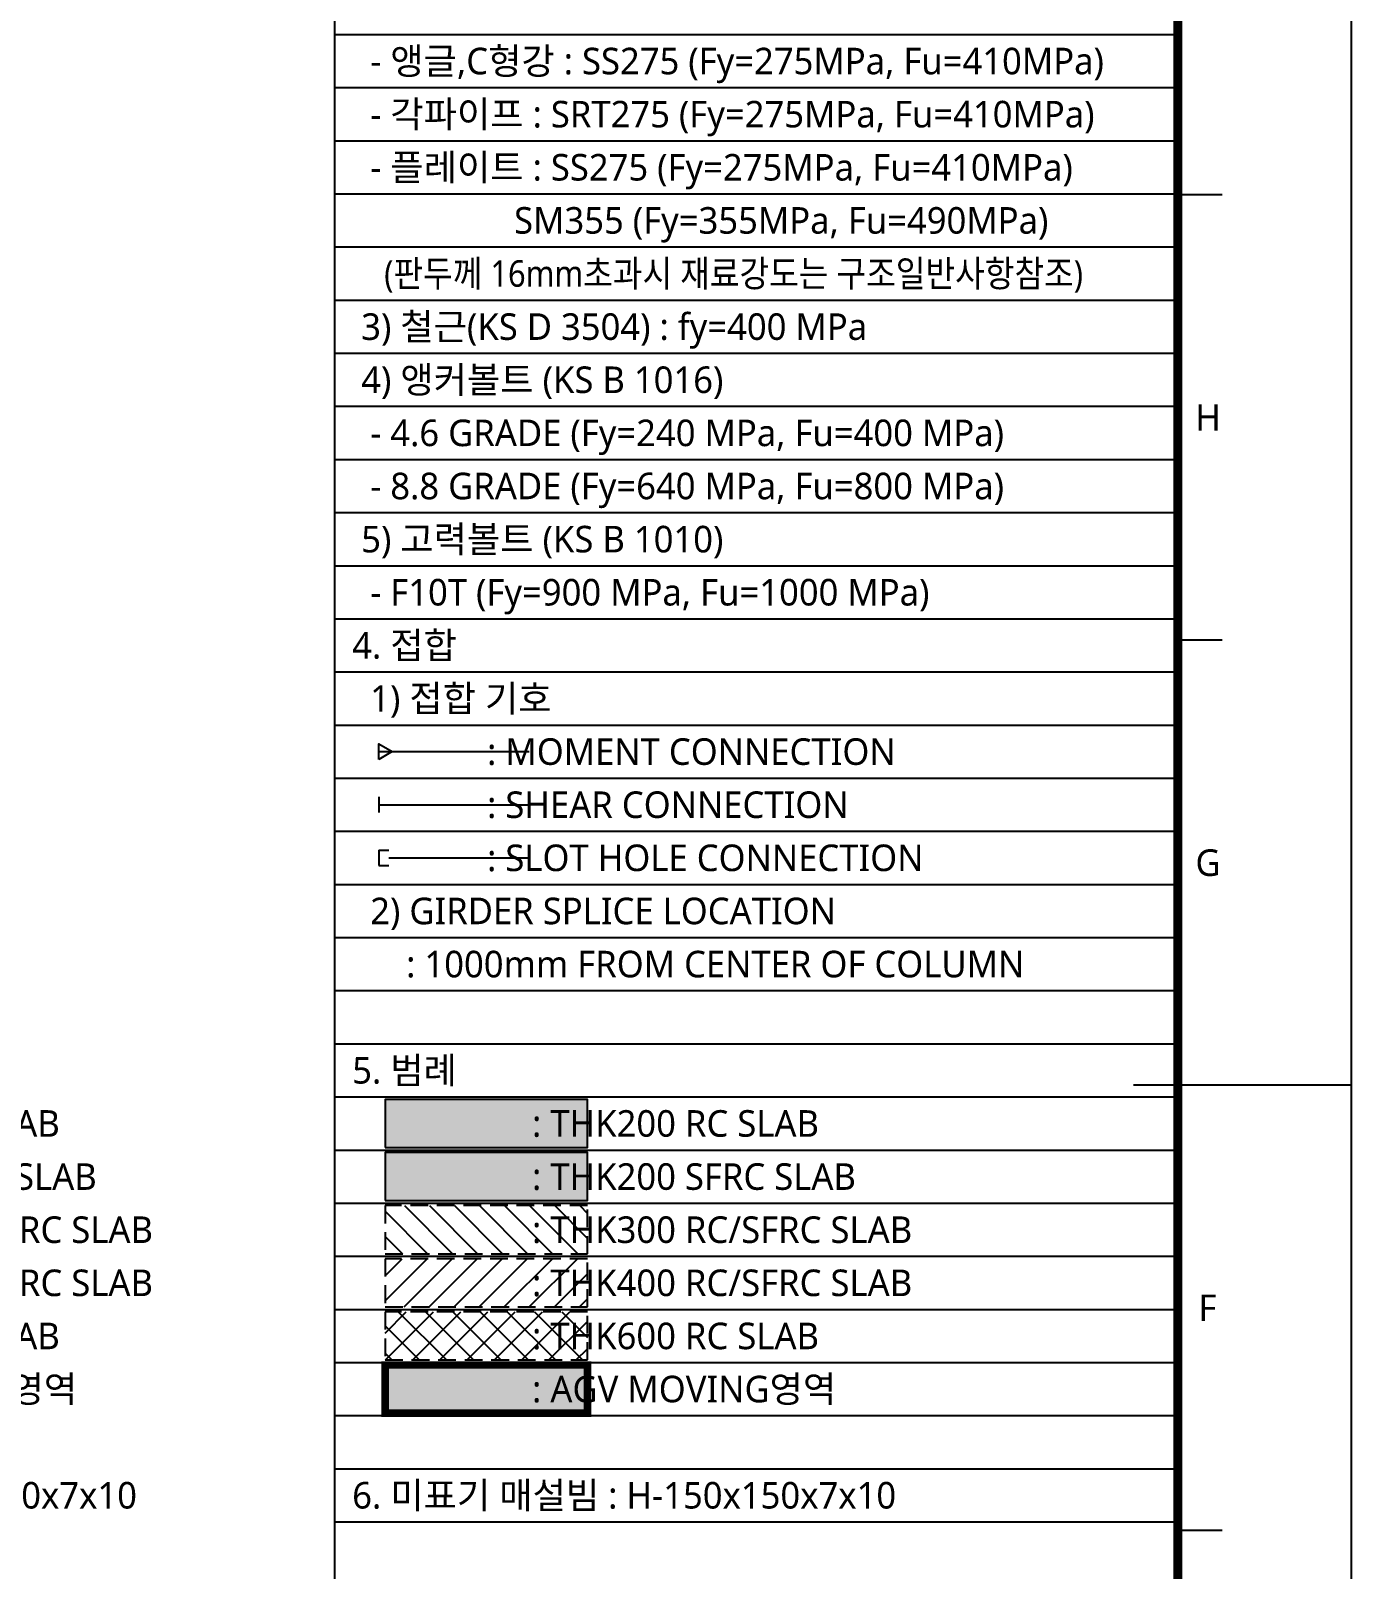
# Model space of a CAD drawing. Header units: millimetres. Extents: x -17369 to 294000, y -718917 to 220315.
# Drawn here: x 241787 to 294000, y -298977 to -238157 of the extents above; entities that cross this region are included whole.
import ezdxf
from ezdxf.enums import TextEntityAlignment as Align

# ---------------------------------------------------------------- set-up
doc = ezdxf.new("R2010")
doc.units = ezdxf.units.MM
doc.header["$LTSCALE"] = 350
for name, pattern in [('CEN', [62, 60, -1, 0, -1]), ('H1', [1, 0.5, -0.5]), ('H12', [3, 2, -1])]:
    doc.linetypes.add(name, pattern=pattern)
doc.layers.get('Defpoints').update_dxf_attribs({"color": 181})
for name, color, linetype in [('0-THK200 RC SLAB영역', 51, 'H12'), ('0-THK200 SFRC SLAB영역', 211, 'H12'), ('0-THK300 RC SFRC SLAB영역', 2, 'H12'), ('0-THK400 RC SLAB영역', 4, 'H12'), ('0-THK600 RC SLAB영역', 7, 'H12'), ('0-하중영역-AGV', 1, 'H1'), ('0_RC-SLAB', 7, 'Continuous'), ('0_SFRC-SLAB', 3, 'Continuous'), ('FORM$0$KIA-Form$2$A-FORM', 7, 'Continuous'), ('STL_B', 3, 'Continuous'), ('STL_G', 2, 'Continuous'), ('T', 7, 'Continuous')]:
    doc.layers.add(name, color=color, linetype=linetype)
doc.layers.add('N-plot', color=147, linetype='Continuous', plot=False)
doc.layers.add('X-200-S-COL$0$Defpoint', color=171, linetype='Continuous', plot=False)
doc.styles.add('FORM$0$맑은고딕', font='malgun.ttf')
doc.styles.add('맑은고딕', font='malgun.ttf')

# ---------------------------------------------------------------- blocks, each defined once
blk = doc.blocks.new('X-200-S-COL$0$Form-Bo')
blk.add_lwpolyline([(0, 207900), (294000, 207900), (294000, 0), (0, 0)], close=True)
blk = doc.blocks.new('Beam-Moment')
at = {"color": 0, "linetype": 'ByBlock'}
blk.add_lwpolyline([(-88, 0), (88, 0), (0, -152)], close=True, dxfattribs=at)
blk.add_solid([(88, 0), (-88, 0), (0, -152), (88, 0)], dxfattribs=at)
blk = doc.blocks.new('Beam-Mom4')
at = {"color": 0, "linetype": 'ByBlock'}
blk.add_line((300, 0), (2000, 0), dxfattribs=at)
at = {"color": 0, "linetype": 'ByBlock', "rotation": 90}
blk.add_blockref('Beam-Moment', (300, 0), dxfattribs=at)
blk = doc.blocks.new('*U15')
at = {"color": 0, "linetype": 'ByBlock'}
for p, q in [((150, 87.5), (150, -87.5)), ((150, 0), (1850, 0))]:
    blk.add_line(p, q, dxfattribs=at)

msp = doc.modelspace()

# ---------------------------------------------------------------- hatches: boundary and pattern name
at = {"layer": '0-THK200 RC SLAB영역'}
h = msp.add_hatch(color=256, dxfattribs=at)
h.dxf.hatch_style = 1
h.paths.add_polyline_path([(255797.2, -282303.3), (263797.2, -282303.3), (263797.2, -280403.3), (255797.2, -280403.3)])
at = {"layer": '0-THK200 SFRC SLAB영역'}
h = msp.add_hatch(color=256, dxfattribs=at)
h.dxf.hatch_style = 1
h.paths.add_polyline_path([(255797.2, -284403.3), (255797.2, -282503.3), (263797.2, -282503.3), (263797.2, -284403.3)])
at = {"layer": '0-THK300 RC SFRC SLAB영역'}
h = msp.add_hatch(dxfattribs=at)
h.set_pattern_fill('_U', color=256, scale=700, angle=135, pattern_type=0)
h.set_pattern_definition([(135, (2e-10, -69618.34), (-494.9747, -494.9747), [])])
h.paths.add_polyline_path([(255797.2, -286503.3), (255797.2, -284603.3), (263797.2, -284603.3), (263797.2, -286503.3)])
at = {"layer": '0-THK400 RC SLAB영역', "linetype": 'Continuous'}
h = msp.add_hatch(dxfattribs=at)
h.set_pattern_fill('_USER', color=4, scale=700, angle=45, pattern_type=0)
h.set_pattern_definition([(45, (-1e-10, -383792.4), (-494.9747, 494.9747), [])])
h.paths.add_polyline_path([(255797.2, -288603.3), (263797.2, -288603.3), (263797.2, -286703.3), (255797.2, -286703.3)])
at = {"layer": '0-THK600 RC SLAB영역'}
h = msp.add_hatch(dxfattribs=at)
h.set_pattern_fill('CTYSQ6ST', scale=5, angle=45)
h.set_pattern_definition([(45, (-1e-10, -383792.4), (-538.8154, 538.8154), []), (135, (-1e-10, -383792.4), (-538.8154, -538.8154), [])])
h.paths.add_polyline_path([(255797.2, -290703.3), (255797.2, -288803.3), (263797.2, -288803.3), (263797.2, -290703.3)])
at = {"layer": '0-하중영역-AGV', "linetype": 'Continuous'}
h = msp.add_hatch(color=252, dxfattribs=at)
h.dxf.hatch_style = 1
h.paths.add_polyline_path([(255797.2, -292803.3), (255797.2, -290903.3), (263797.2, -290903.3), (263797.2, -292803.3)])

# ---------------------------------------------------------------- linework, layer by layer
msp.add_lwpolyline([(253797.2, -183049.8), (253797.2, -364035)])
msp.add_lwpolyline([(23653, -194194), (253797.2, -194194), (253797.2, -352117.2), (23653, -352117.2)], close=True)
at = {"layer": '0-THK300 RC SFRC SLAB영역'}
msp.add_lwpolyline([(255797.2, -286503.3), (263797.2, -286503.3), (263797.2, -284603.3), (255797.2, -284603.3)], close=True, dxfattribs=at)
at = {"layer": '0-THK400 RC SLAB영역'}
msp.add_lwpolyline([(255797.2, -288603.3), (263797.2, -288603.3), (263797.2, -286703.3), (255797.2, -286703.3)], close=True, dxfattribs=at)
at = {"layer": '0-THK600 RC SLAB영역', "color": 7}
msp.add_lwpolyline([(255797.2, -290703.3), (263797.2, -290703.3), (263797.2, -288803.3), (255797.2, -288803.3)], close=True, dxfattribs=at)
at = {"layer": '0-하중영역-AGV', "linetype": 'CEN', "const_width": 300}
msp.add_lwpolyline([(255797.2, -292803.3), (263797.2, -292803.3), (263797.2, -290903.3), (255797.2, -290903.3)], close=True, dxfattribs=at)
at = {"layer": '0_RC-SLAB'}
msp.add_lwpolyline([(255797.2, -282303.3), (263797.2, -282303.3), (263797.2, -280403.3), (255797.2, -280403.3)], close=True, dxfattribs=at)
at = {"layer": '0_SFRC-SLAB'}
msp.add_lwpolyline([(255797.2, -284403.3), (263797.2, -284403.3), (263797.2, -282503.3), (255797.2, -282503.3)], close=True, dxfattribs=at)
at = {"layer": 'Defpoints', "color": 3}
msp.add_lwpolyline([(0, -175892.4), (294000, -175892.4), (294000, -383792.4), (0, -383792.4)], close=True, dxfattribs=at)
at = {"layer": 'FORM$0$KIA-Form$2$A-FORM'}
for p, q in [((288897, -244645.1), (287147, -244645.1)), ((288897, -262243.8), (287147, -262243.8)), ((288897, -297441.1), (287147, -297441.1))]:
    msp.add_line(p, q, dxfattribs=at)
at = {"layer": 'FORM$0$KIA-Form$2$A-FORM', "linetype": 'Continuous'}
msp.add_line((294000, -279842.4), (285397, -279842.4), dxfattribs=at)
at = {"layer": 'FORM$0$KIA-Form$2$A-FORM', "color": 6, "const_width": 350}
msp.add_lwpolyline([(287147, -376635), (287147, -183049.8), (8400, -183049.8), (8400, -376635)], close=True, dxfattribs=at)
at = {"layer": 'N-plot', "color": 250}
for p, q in [((253797.2, -238303.3), (287147, -238303.3)), ((253797.2, -238303.3), (287147, -238303.3)), ((253797.2, -240403.3), (287147, -240403.3)), ((253797.2, -240403.3), (287147, -240403.3)), ((253797.2, -242503.3), (287147, -242503.3)), ((253797.2, -242503.3), (287147, -242503.3)), ((253797.2, -244603.3), (287147, -244603.3)), ((253797.2, -244603.3), (287147, -244603.3)), ((253797.2, -246703.3), (287147, -246703.3)), ((253797.2, -246703.3), (287147, -246703.3)), ((253797.2, -248803.3), (287147, -248803.3)), ((253797.2, -248803.3), (287147, -248803.3)), ((253797.2, -250903.3), (287147, -250903.3)), ((253797.2, -250903.3), (287147, -250903.3)), ((253797.2, -253003.3), (287147, -253003.3)), ((253797.2, -253003.3), (287147, -253003.3)), ((253797.2, -255103.3), (287147, -255103.3)), ((253797.2, -255103.3), (287147, -255103.3)), ((253797.2, -257203.3), (287147, -257203.3)), ((253797.2, -257203.3), (287147, -257203.3)), ((253797.2, -259303.3), (287147, -259303.3)), ((253797.2, -259303.3), (287147, -259303.3)), ((253797.2, -261403.3), (287147, -261403.3)), ((253797.2, -261403.3), (287147, -261403.3)), ((253797.2, -263503.3), (287147, -263503.3)), ((253797.2, -263503.3), (287147, -263503.3)), ((253797.2, -265603.3), (287147, -265603.3)), ((253797.2, -265603.3), (287147, -265603.3)), ((253797.2, -267703.3), (287147, -267703.3)), ((253797.2, -267703.3), (287147, -267703.3)), ((253797.2, -269803.3), (287147, -269803.3)), ((253797.2, -269803.3), (287147, -269803.3)), ((253797.2, -271903.3), (287147, -271903.3)), ((253797.2, -271903.3), (287147, -271903.3)), ((253797.2, -274003.3), (287147, -274003.3)), ((253797.2, -274003.3), (287147, -274003.3)), ((253797.2, -276103.3), (287147, -276103.3)), ((253797.2, -276103.3), (287147, -276103.3)), ((253797.2, -278203.3), (287147, -278203.3)), ((253797.2, -278203.3), (287147, -278203.3)), ((253797.2, -280303.3), (287147, -280303.3)), ((253797.2, -280303.3), (287147, -280303.3)), ((253797.2, -282403.3), (287147, -282403.3)), ((253797.2, -282403.3), (287147, -282403.3)), ((253797.2, -284503.3), (287147, -284503.3)), ((253797.2, -284503.3), (287147, -284503.3)), ((253797.2, -286603.3), (287147, -286603.3)), ((253797.2, -286603.3), (287147, -286603.3)), ((253797.2, -288703.3), (287147, -288703.3)), ((253797.2, -288703.3), (287147, -288703.3)), ((253797.2, -290803.3), (287147, -290803.3)), ((253797.2, -290803.3), (287147, -290803.3)), ((253797.2, -292903.3), (287147, -292903.3)), ((253797.2, -292903.3), (287147, -292903.3)), ((253797.2, -295003.3), (287147, -295003.3)), ((253797.2, -295003.3), (287147, -295003.3)), ((253797.2, -297103.3), (287147, -297103.3)), ((253797.2, -297103.3), (287147, -297103.3))]:
    msp.add_line(p, q, dxfattribs=at)
at = {"layer": 'N-plot'}
msp.add_lwpolyline([(253797.2, -204703.2), (253797.2, -364035)], dxfattribs=at)
at = {"layer": 'STL_G'}
for p, q in [((255547.2, -270547.1), (255547.2, -271159.6)), ((255547.2, -270547.1), (255947.2, -270547.1)), ((255547.2, -271159.6), (255947.2, -271159.6)), ((255947.2, -270853.3), (261497.2, -270853.3))]:
    msp.add_line(p, q, dxfattribs=at)
at = {"layer": 'X-200-S-COL$0$Defpoint'}
msp.add_lwpolyline([(8400, -183049.8), (253797.2, -183049.8), (253797.2, -364035), (8400, -364035)], close=True, dxfattribs=at)

# ---------------------------------------------------------------- block references
at = {"layer": 'STL_B', "xscale": 3.500000000000001, "yscale": 3.500000000000001, "zscale": 3.500000000000001}
msp.add_blockref('*U15', (255022.2, -268753.3), dxfattribs=at)
at = {"layer": 'STL_G', "xscale": 3.500000000000001, "yscale": 3.500000000000001, "zscale": 3.500000000000001}
msp.add_blockref('Beam-Mom4', (254497.2, -266653.3), dxfattribs=at)
at = {"layer": 'X-200-S-COL$0$Defpoint'}
msp.add_blockref('X-200-S-COL$0$Form-Bo', (0, -383792.4), dxfattribs=at)

# ---------------------------------------------------------------- texts
at = {"style": '맑은고딕'}
for s, p in [('5. 범례', (254497.2, -279253.3)), ('                    : THK200 RC SLAB', (224477.8, -281353.3)), ('                    : THK200 RC SLAB', (254497.2, -281353.3)), ('                    : THK200 SFRC SLAB', (224477.8, -283453.3)), ('                    : THK200 SFRC SLAB', (254497.2, -283453.3)), ('                    : THK300 RC/SFRC SLAB', (224477.8, -285553.3)), ('                    : THK300 RC/SFRC SLAB', (254497.2, -285553.3)), ('                    : THK400 RC/SFRC SLAB', (224477.8, -287653.3)), ('                    : THK400 RC/SFRC SLAB', (254497.2, -287653.3)), ('                    : THK600 RC SLAB', (224477.8, -289753.3)), ('                    : THK600 RC SLAB', (254497.2, -289753.3)), ('                    : AGV MOVING영역', (224477.8, -291853.3)), ('                    : AGV MOVING영역', (254497.2, -291853.3)), ('6. 미표기 매설빔 : H-150x150x7x10', (224477.8, -296053.3)), ('6. 미표기 매설빔 : H-150x150x7x10', (254497.2, -296053.3))]:
    msp.add_text(s, height=1050, dxfattribs=at).set_placement(p, align=Align.MIDDLE_LEFT)
at = {"layer": 'FORM$0$KIA-Form$2$A-FORM', "color": 4, "style": 'FORM$0$맑은고딕'}
for s, p in [('H', (287834.2, -253444.4)), ('G', (287838.5, -271043.1)), ('F', (287959.6, -288641.8))]:
    msp.add_text(s, height=1050, dxfattribs=at).set_placement(p, align=Align.MIDDLE_LEFT)
at = {"layer": 'T', "style": '맑은고딕'}
for s, p in [('  - 앵글,C형강 : SS275 (Fy=275MPa, Fu=410MPa)', (254497.2, -239353.3)), ('  - 각파이프 : SRT275 (Fy=275MPa, Fu=410MPa)', (254497.2, -241453.3)), ('  - 플레이트 : SS275 (Fy=275MPa, Fu=410MPa)', (254497.2, -243553.3)), ('                  SM355 (Fy=355MPa, Fu=490MPa)', (254497.2, -245653.3)), (' 3) 철근(KS D 3504) : fy=400 MPa', (254497.2, -249853.3)), (' 4) 앵커볼트 (KS B 1016)', (254497.2, -251953.3)), ('  - 4.6 GRADE (Fy=240 MPa, Fu=400 MPa)', (254497.2, -254053.3)), ('  - 8.8 GRADE (Fy=640 MPa, Fu=800 MPa)', (254497.2, -256153.3)), (' 5) 고력볼트 (KS B 1010)', (254497.2, -258253.3)), ('  - F10T (Fy=900 MPa, Fu=1000 MPa)', (254497.2, -260353.3)), ('4. 접합', (254497.2, -262453.3)), ('  1) 접합 기호', (254497.2, -264553.3)), ('               : MOMENT CONNECTION', (254497.2, -266653.3)), ('               : SHEAR CONNECTION', (254497.2, -268753.3)), ('               : SLOT HOLE CONNECTION', (254497.2, -270853.3)), ('  2) GIRDER SPLICE LOCATION', (254497.2, -272953.3)), ('      : 1000mm FROM CENTER OF COLUMN', (254497.2, -275053.3))]:
    msp.add_text(s, height=1050, dxfattribs=at).set_placement(p, align=Align.MIDDLE_LEFT)
at = {"layer": 'T', "style": '맑은고딕', "width": 0.89}
msp.add_text('    (판두께 16mm초과시 재료강도는 구조일반사항참조)', height=1050, dxfattribs=at).set_placement((254497.2, -247753.3), align=Align.MIDDLE_LEFT)

doc.saveas('drawing.dxf')
